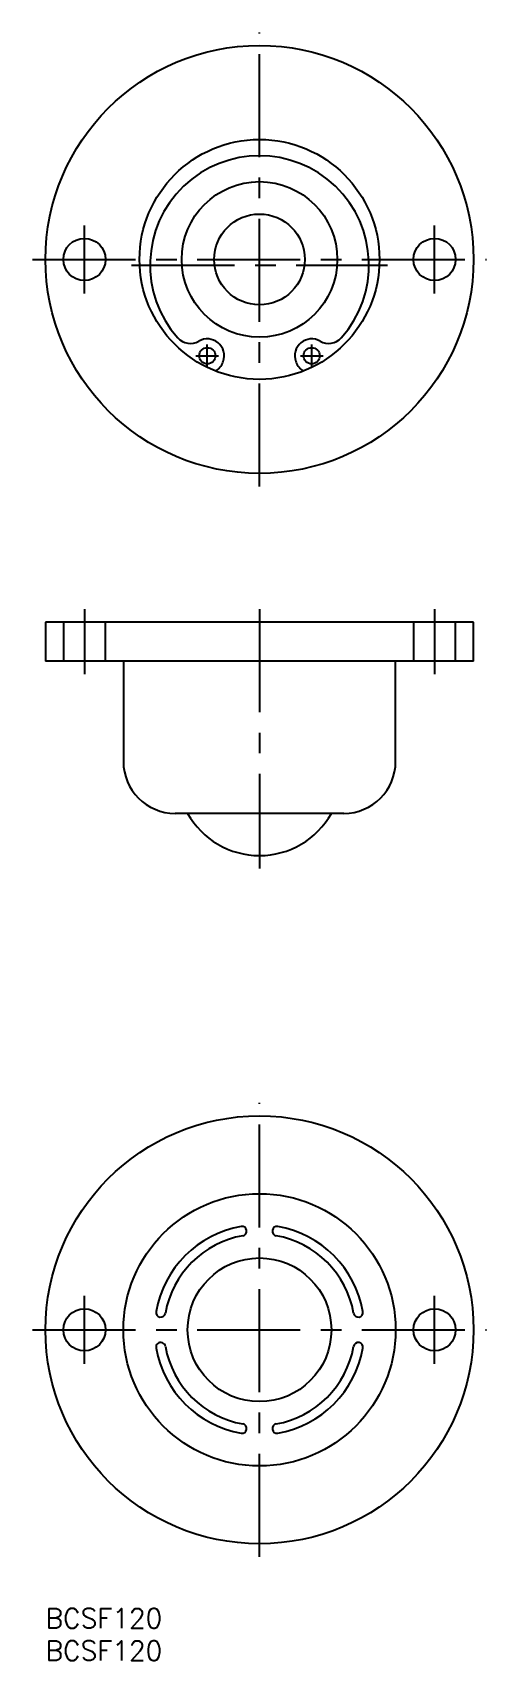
# Model space of a CAD drawing. Extents: x -2 to 68, y -8 to 243.
import ezdxf

# ---------------------------------------------------------------- set-up
doc = ezdxf.new("R2010")
doc.units = 0
doc.header["$LTSCALE"] = 0.5
doc.linetypes.add('CENTER', pattern=[50.8, 31.75, -6.35, 6.35, -6.35])
doc.linetypes.add('DASHED', pattern=[19.05, 12.7, -6.35])
for name, color, linetype in [('MSM_CENTER', 1, 'CENTER'), ('MSM_CONTINUOUS', 7, 'CONTINUOUS'), ('MSM_DASHED', 4, 'DASHED'), ('MSM_PART_NUMBER', 7, 'CONTINUOUS')]:
    doc.layers.add(name, color=color, linetype=linetype)
doc.styles.get("Standard").update_dxf_attribs({"font": 'txt.shx', "height": 2.5, "bigfont": 'bigfont.shx'})

# ---------------------------------------------------------------- blocks, each defined once
blk = doc.blocks.new('*U20')
at = {"layer": 'MSM_PART_NUMBER'}
blk.add_text('BCSF120', height=3, dxfattribs=at).set_placement((0, -3))
blk = doc.blocks.new('*U21')
at = {"layer": 'MSM_PART_NUMBER'}
blk.add_text('BCSF120', height=3, dxfattribs=at).set_placement((0, -8))

msp = doc.modelspace()

# ---------------------------------------------------------------- linework, layer by layer
at = {"layer": 'MSM_CENTER'}
for p, q in [((33, 173.11), (33, 243.11)), ((6, 202.86), (6, 213.36)), ((60, 202.86), (60, 213.36)), ((-2, 208.11), (68, 208.11)), ((13.28, 207.23), (52.72, 207.23)), ((24.95, 191.5), (24.95, 195)), ((41.05, 191.5), (41.05, 195)), ((23.2, 193.25), (26.7, 193.25)), ((39.3, 193.25), (42.8, 193.25)), ((6, 154.16), (6, 144.16)), ((33, 154.16), (33, 114.16)), ((60, 154.16), (60, 144.16)), ((33, 8), (33, 78)), ((6, 37.75), (6, 48.25)), ((60, 37.75), (60, 48.25)), ((-2, 43), (68, 43))]:
    msp.add_line(p, q, dxfattribs=at)
at = {"layer": 'MSM_CONTINUOUS'}
for p, q in [((27.36, 192.27), (27.4, 192.38)), ((38.6, 192.38), (38.64, 192.27)), ((0, 152.16), (0, 146.16)), ((66, 152.16), (0, 152.16)), ((66, 146.16), (66, 152.16)), ((66, 146.16), (0, 146.16)), ((12, 146.16), (12, 130.66)), ((54, 130.66), (54, 146.16)), ((46, 122.66), (20, 122.66))]:
    msp.add_line(p, q, dxfattribs=at)
for centre, radius in [((33, 208.11), 33), ((33, 208.11), 18.5), ((33, 208.11), 12), ((33, 208.11), 7), ((6, 208.11), 3.25), ((60, 208.11), 3.25), ((24.95, 193.25), 1.25), ((41.05, 193.25), 1.25), ((33, 43), 33), ((33, 43), 21), ((33, 43), 11.08), ((6, 43), 3.25), ((60, 43), 3.25)]:
    msp.add_circle(centre, radius, dxfattribs=at)
for centre, radius, start, end in [((33, 207.23), 16.88, 318.3359, 221.6641), ((22.34, 197.74), 2.6, 221.6641, 300.1809), ((43.66, 197.74), 2.6, 239.8191, 318.3359), ((24.95, 193.25), 2.6, 340.4038, 120.1809), ((41.05, 193.25), 2.6, 59.8191, 199.5962), ((25.01, 193.1), 2.5, 298.3783, 340.4038), ((40.99, 193.1), 2.5, 199.5962, 241.6217), ((20, 130.66), 8, 180, 270), ((46, 130.66), 8, 270, 0), ((33, 128.86), 12.7, 209.2216, 330.7784), ((33, 43), 16.2, 100, 170), ((30.3, 58.23), 0.73, 280.9011, 99.0989), ((35.7, 58.23), 0.73, 80.9011, 259.0989), ((33, 43), 16.2, 10, 80), ((33, 43), 14.74, 100, 170), ((33, 43), 14.74, 10, 80), ((17.77, 45.69), 0.73, 170, 350), ((48.23, 45.69), 0.73, 190, 10), ((17.77, 40.31), 0.73, 10, 190), ((33, 43), 16.2, 190, 260), ((33, 43), 14.74, 190, 260), ((33, 43), 14.74, 280, 350), ((33, 43), 16.2, 280, 350), ((48.23, 40.31), 0.73, 350, 170), ((30.3, 27.77), 0.73, 260.9011, 79.0989), ((35.7, 27.77), 0.73, 100.9011, 279.0989)]:
    msp.add_arc(centre, radius, start, end, dxfattribs=at)
at = {"layer": 'MSM_DASHED'}
for p, q in [((2.75, 152.16), (2.75, 146.16)), ((9.25, 146.16), (9.25, 152.16)), ((56.75, 152.16), (56.75, 146.16)), ((63.25, 146.16), (63.25, 152.16))]:
    msp.add_line(p, q, dxfattribs=at)

# ---------------------------------------------------------------- block references
at = {"layer": 'MSM_CONTINUOUS'}
for name in ['*U20', '*U21']:
    msp.add_blockref(name, (0, 0), dxfattribs=at)

doc.saveas('drawing.dxf')
